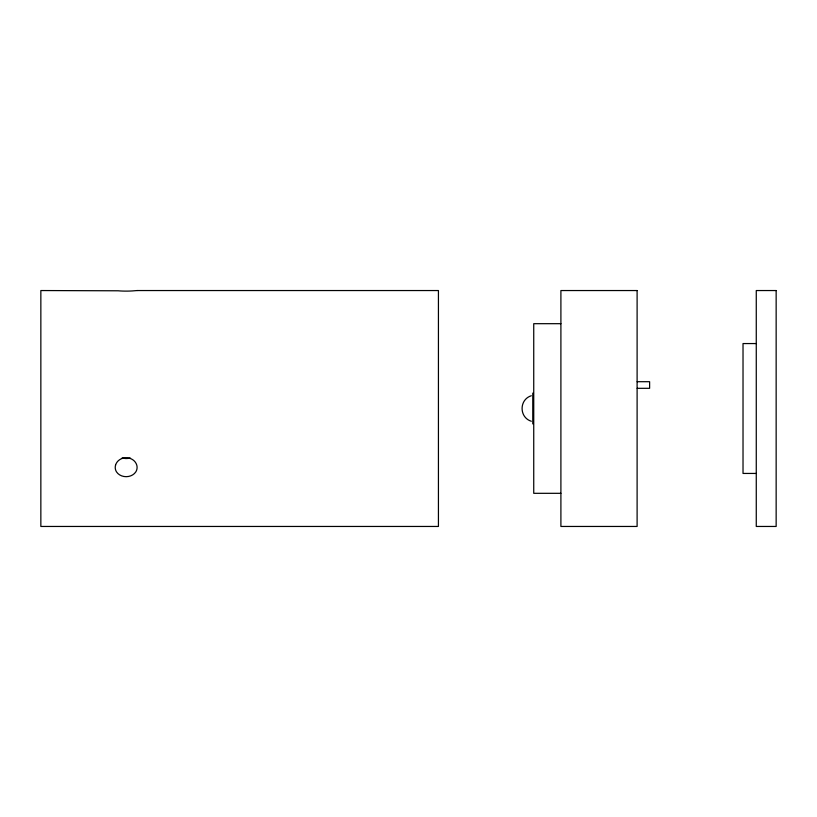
<?xml version="1.0" encoding="UTF-8"?>
<svg xmlns="http://www.w3.org/2000/svg" width="817" height="817" viewBox="0 0 817 817"><rect width="100%" height="100%" fill="white"/><g stroke="black" fill="none" stroke-linecap="round" stroke-linejoin="round"><path stroke-width="1.23" d="M531.316 395.745C519.03 399.523 519.03 417.477 531.316 421.255M560.901 323.685L533.736 323.685L533.736 493.315L560.901 493.315M756.266 343.559L743.021 343.559L743.021 473.441L756.266 473.441M637.189 381.702L649.617 381.702L649.617 388.31L637.189 388.33M532.766 393.089L532.766 423.911M130.189 457.959A10.866 8.589 1.5 0 1 122.131 457.888M115.575 465.098L115.422 465.69A10.938 9.416 0 0 0 116.269 471.46L116.576 471.971A10.927 9.038 0 0 0 126.165 476.679A10.927 9.038 0 0 0 135.745 471.971L136.051 471.46A10.938 9.416 0 0 0 136.899 465.69L136.756 465.098A10.948 9.753 0 0 0 131.455 458.98L130.863 458.725A10.876 9.978 0 0 0 121.508 458.694L120.896 458.98A10.948 9.753 0 0 0 115.575 465.098M137.093 290.546L134.202 290.781A10.907 1.031 0 0 1 118.189 290.791L40.85 290.546L40.85 526.454L438.433 526.454L438.433 290.546L137.093 290.546M637.107 290.546L560.901 290.546L560.901 526.454L637.107 526.454L637.107 290.546M776.15 290.546L756.266 290.546L756.266 526.454L776.15 526.454L776.15 290.546"/></g></svg>
